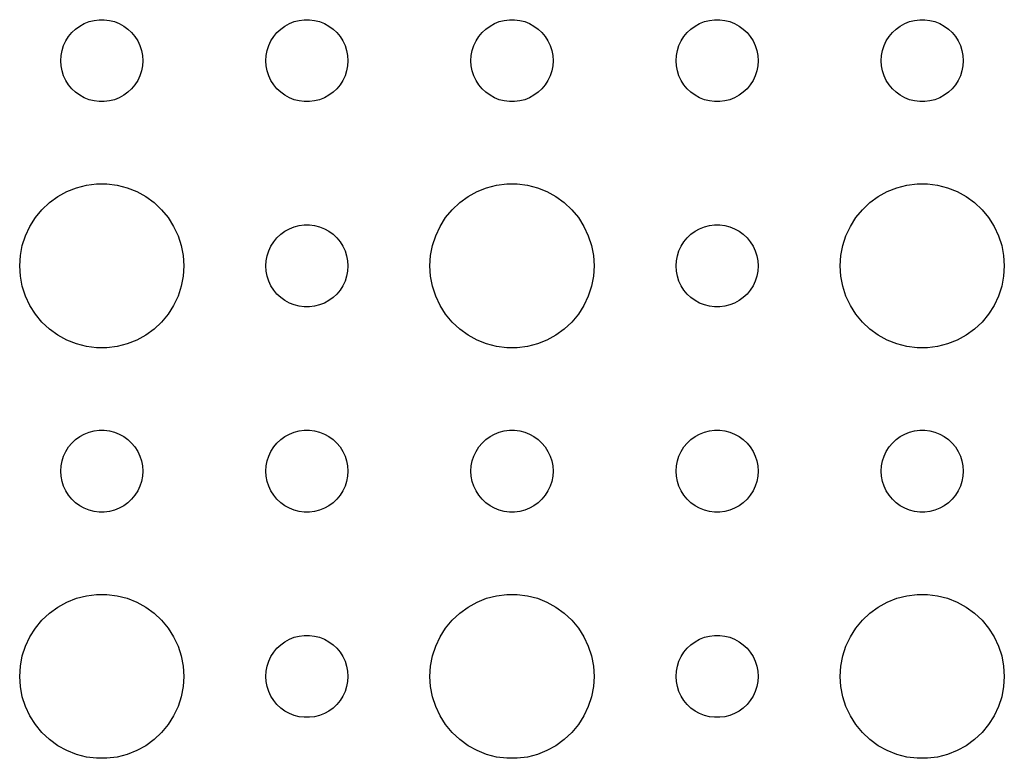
# Model space of a CAD drawing. Header units: metres. Extents: x -134 to 134, y 62 to 166.
# Drawn here: x -70.5 to -34.5, y 111.01 to 138 of the extents above; entities that cross this region are included whole.
import ezdxf

# ---------------------------------------------------------------- set-up
doc = ezdxf.new("R2010")
doc.units = ezdxf.units.M

msp = doc.modelspace()

# ---------------------------------------------------------------- linework, layer by layer
for p, q in [((-68.1387, 137.857), (-67.9635, 137.927)), ((-67.9635, 137.927), (-67.7811, 137.973)), ((-67.7811, 137.973), (-67.5942, 137.997)), ((-67.5942, 137.997), (-67.4058, 137.997)), ((-67.4058, 137.997), (-67.2189, 137.973)), ((-67.2189, 137.973), (-67.0365, 137.927)), ((-67.0365, 137.927), (-66.8613, 137.857)), ((-60.6387, 137.857), (-60.4635, 137.927)), ((-60.4635, 137.927), (-60.2811, 137.973)), ((-60.2811, 137.973), (-60.0942, 137.997)), ((-60.0942, 137.997), (-59.9058, 137.997)), ((-59.9058, 137.997), (-59.7189, 137.973)), ((-59.7189, 137.973), (-59.5365, 137.927)), ((-59.5365, 137.927), (-59.3613, 137.857)), ((-53.1387, 137.857), (-52.9635, 137.927)), ((-52.9635, 137.927), (-52.7811, 137.973)), ((-52.7811, 137.973), (-52.5942, 137.997)), ((-52.5942, 137.997), (-52.4058, 137.997)), ((-52.4058, 137.997), (-52.2189, 137.973)), ((-52.2189, 137.973), (-52.0365, 137.927)), ((-52.0365, 137.927), (-51.8613, 137.857)), ((-45.6387, 137.857), (-45.4635, 137.927)), ((-45.4635, 137.927), (-45.2811, 137.973)), ((-45.2811, 137.973), (-45.0942, 137.997)), ((-45.0942, 137.997), (-44.9058, 137.997)), ((-44.9058, 137.997), (-44.7189, 137.973)), ((-44.7189, 137.973), (-44.5365, 137.927)), ((-44.5365, 137.927), (-44.3613, 137.857)), ((-38.1387, 137.857), (-37.9635, 137.927)), ((-37.9635, 137.927), (-37.7811, 137.973)), ((-37.7811, 137.973), (-37.5942, 137.997)), ((-37.5942, 137.997), (-37.4058, 137.997)), ((-37.4058, 137.997), (-37.2189, 137.973)), ((-37.2189, 137.973), (-37.0365, 137.927)), ((-37.0365, 137.927), (-36.8613, 137.857)), ((-68.7135, 137.382), (-68.5934, 137.527)), ((-68.5934, 137.527), (-68.4561, 137.656)), ((-68.4561, 137.656), (-68.3037, 137.766)), ((-68.3037, 137.766), (-68.1387, 137.857)), ((-66.8613, 137.857), (-66.6963, 137.766)), ((-66.6963, 137.766), (-66.5439, 137.656)), ((-66.5439, 137.656), (-66.4065, 137.527)), ((-66.4065, 137.527), (-66.2865, 137.382)), ((-61.2135, 137.382), (-61.0934, 137.527)), ((-61.0934, 137.527), (-60.9561, 137.656)), ((-60.9561, 137.656), (-60.8037, 137.766)), ((-60.8037, 137.766), (-60.6387, 137.857)), ((-59.3613, 137.857), (-59.1963, 137.766)), ((-59.1963, 137.766), (-59.0439, 137.656)), ((-59.0439, 137.656), (-58.9065, 137.527)), ((-58.9065, 137.527), (-58.7865, 137.382)), ((-53.7135, 137.382), (-53.5934, 137.527)), ((-53.5934, 137.527), (-53.4561, 137.656)), ((-53.4561, 137.656), (-53.3037, 137.766)), ((-53.3037, 137.766), (-53.1387, 137.857)), ((-51.8613, 137.857), (-51.6963, 137.766)), ((-51.6963, 137.766), (-51.5439, 137.656)), ((-51.5439, 137.656), (-51.4065, 137.527)), ((-51.4065, 137.527), (-51.2865, 137.382)), ((-46.2135, 137.382), (-46.0934, 137.527)), ((-46.0934, 137.527), (-45.9561, 137.656)), ((-45.9561, 137.656), (-45.8037, 137.766)), ((-45.8037, 137.766), (-45.6387, 137.857)), ((-44.3613, 137.857), (-44.1963, 137.766)), ((-44.1963, 137.766), (-44.0439, 137.656)), ((-44.0439, 137.656), (-43.9065, 137.527)), ((-43.9065, 137.527), (-43.7865, 137.382)), ((-38.7135, 137.382), (-38.5934, 137.527)), ((-38.5934, 137.527), (-38.4561, 137.656)), ((-38.4561, 137.656), (-38.3037, 137.766)), ((-38.3037, 137.766), (-38.1387, 137.857)), ((-36.8613, 137.857), (-36.6963, 137.766)), ((-36.6963, 137.766), (-36.5439, 137.656)), ((-36.5439, 137.656), (-36.4065, 137.527)), ((-36.4065, 137.527), (-36.2865, 137.382)), ((-68.8947, 137.052), (-68.8145, 137.223)), ((-68.8145, 137.223), (-68.7135, 137.382)), ((-66.2865, 137.382), (-66.1855, 137.223)), ((-66.1855, 137.223), (-66.1053, 137.052)), ((-61.3947, 137.052), (-61.3145, 137.223)), ((-61.3145, 137.223), (-61.2135, 137.382)), ((-58.7865, 137.382), (-58.6855, 137.223)), ((-58.6855, 137.223), (-58.6053, 137.052)), ((-53.8947, 137.052), (-53.8145, 137.223)), ((-53.8145, 137.223), (-53.7135, 137.382)), ((-51.2865, 137.382), (-51.1855, 137.223)), ((-51.1855, 137.223), (-51.1053, 137.052)), ((-46.3947, 137.052), (-46.3145, 137.223)), ((-46.3145, 137.223), (-46.2135, 137.382)), ((-43.7865, 137.382), (-43.6855, 137.223)), ((-43.6855, 137.223), (-43.6053, 137.052)), ((-38.8947, 137.052), (-38.8145, 137.223)), ((-38.8145, 137.223), (-38.7135, 137.382)), ((-36.2865, 137.382), (-36.1855, 137.223)), ((-36.1855, 137.223), (-36.1053, 137.052)), ((-68.9882, 136.688), (-68.9529, 136.873)), ((-68.9529, 136.873), (-68.8947, 137.052)), ((-66.1053, 137.052), (-66.0471, 136.873)), ((-66.0471, 136.873), (-66.0118, 136.688)), ((-61.4882, 136.688), (-61.4529, 136.873)), ((-61.4529, 136.873), (-61.3947, 137.052)), ((-58.6053, 137.052), (-58.5471, 136.873)), ((-58.5471, 136.873), (-58.5118, 136.688)), ((-53.9882, 136.688), (-53.9529, 136.873)), ((-53.9529, 136.873), (-53.8947, 137.052)), ((-51.1053, 137.052), (-51.0471, 136.873)), ((-51.0471, 136.873), (-51.0118, 136.688)), ((-46.4882, 136.688), (-46.4529, 136.873)), ((-46.4529, 136.873), (-46.3947, 137.052)), ((-43.6053, 137.052), (-43.5471, 136.873)), ((-43.5471, 136.873), (-43.5118, 136.688)), ((-38.9882, 136.688), (-38.9529, 136.873)), ((-38.9529, 136.873), (-38.8947, 137.052)), ((-36.1053, 137.052), (-36.0471, 136.873)), ((-36.0471, 136.873), (-36.0118, 136.688)), ((-69, 136.5), (-68.9882, 136.688)), ((-68.9882, 136.312), (-69, 136.5)), ((-66.0118, 136.688), (-66, 136.5)), ((-66, 136.5), (-66.0118, 136.312)), ((-61.5, 136.5), (-61.4882, 136.688)), ((-61.4882, 136.312), (-61.5, 136.5)), ((-58.5118, 136.688), (-58.5, 136.5)), ((-58.5, 136.5), (-58.5118, 136.312)), ((-54, 136.5), (-53.9882, 136.688)), ((-53.9882, 136.312), (-54, 136.5)), ((-51.0118, 136.688), (-51, 136.5)), ((-51, 136.5), (-51.0118, 136.312)), ((-46.5, 136.5), (-46.4882, 136.688)), ((-46.4882, 136.312), (-46.5, 136.5)), ((-43.5118, 136.688), (-43.5, 136.5)), ((-43.5, 136.5), (-43.5118, 136.312)), ((-39, 136.5), (-38.9882, 136.688)), ((-38.9882, 136.312), (-39, 136.5)), ((-36.0118, 136.688), (-36, 136.5)), ((-36, 136.5), (-36.0118, 136.312)), ((-68.9529, 136.127), (-68.9882, 136.312)), ((-68.8947, 135.948), (-68.9529, 136.127)), ((-66.0471, 136.127), (-66.1053, 135.948)), ((-66.0118, 136.312), (-66.0471, 136.127)), ((-61.4529, 136.127), (-61.4882, 136.312)), ((-61.3947, 135.948), (-61.4529, 136.127)), ((-58.5471, 136.127), (-58.6053, 135.948)), ((-58.5118, 136.312), (-58.5471, 136.127)), ((-53.9529, 136.127), (-53.9882, 136.312)), ((-53.8947, 135.948), (-53.9529, 136.127)), ((-51.0471, 136.127), (-51.1053, 135.948)), ((-51.0118, 136.312), (-51.0471, 136.127)), ((-46.4529, 136.127), (-46.4882, 136.312)), ((-46.3947, 135.948), (-46.4529, 136.127)), ((-43.5471, 136.127), (-43.6053, 135.948)), ((-43.5118, 136.312), (-43.5471, 136.127)), ((-38.9529, 136.127), (-38.9882, 136.312)), ((-38.8947, 135.948), (-38.9529, 136.127)), ((-36.0471, 136.127), (-36.1053, 135.948)), ((-36.0118, 136.312), (-36.0471, 136.127)), ((-68.8145, 135.777), (-68.8947, 135.948)), ((-68.7135, 135.618), (-68.8145, 135.777)), ((-66.1855, 135.777), (-66.2865, 135.618)), ((-66.1053, 135.948), (-66.1855, 135.777)), ((-61.3145, 135.777), (-61.3947, 135.948)), ((-61.2135, 135.618), (-61.3145, 135.777)), ((-58.6855, 135.777), (-58.7865, 135.618)), ((-58.6053, 135.948), (-58.6855, 135.777)), ((-53.8145, 135.777), (-53.8947, 135.948)), ((-53.7135, 135.618), (-53.8145, 135.777)), ((-51.1855, 135.777), (-51.2865, 135.618)), ((-51.1053, 135.948), (-51.1855, 135.777)), ((-46.3145, 135.777), (-46.3947, 135.948)), ((-46.2135, 135.618), (-46.3145, 135.777)), ((-43.6855, 135.777), (-43.7865, 135.618)), ((-43.6053, 135.948), (-43.6855, 135.777)), ((-38.8145, 135.777), (-38.8947, 135.948)), ((-38.7135, 135.618), (-38.8145, 135.777)), ((-36.1855, 135.777), (-36.2865, 135.618)), ((-36.1053, 135.948), (-36.1855, 135.777)), ((-68.5934, 135.473), (-68.7135, 135.618)), ((-68.4561, 135.344), (-68.5934, 135.473)), ((-66.4065, 135.473), (-66.5439, 135.344)), ((-66.2865, 135.618), (-66.4065, 135.473)), ((-61.0934, 135.473), (-61.2135, 135.618)), ((-60.9561, 135.344), (-61.0934, 135.473)), ((-58.9065, 135.473), (-59.0439, 135.344)), ((-58.7865, 135.618), (-58.9065, 135.473)), ((-53.5934, 135.473), (-53.7135, 135.618)), ((-53.4561, 135.344), (-53.5934, 135.473)), ((-51.4065, 135.473), (-51.5439, 135.344)), ((-51.2865, 135.618), (-51.4065, 135.473)), ((-46.0934, 135.473), (-46.2135, 135.618)), ((-45.9561, 135.344), (-46.0934, 135.473)), ((-43.9065, 135.473), (-44.0439, 135.344)), ((-43.7865, 135.618), (-43.9065, 135.473)), ((-38.5934, 135.473), (-38.7135, 135.618)), ((-38.4561, 135.344), (-38.5934, 135.473)), ((-36.4065, 135.473), (-36.5439, 135.344)), ((-36.2865, 135.618), (-36.4065, 135.473)), ((-68.3037, 135.234), (-68.4561, 135.344)), ((-68.1387, 135.143), (-68.3037, 135.234)), ((-67.9635, 135.073), (-68.1387, 135.143)), ((-67.7811, 135.027), (-67.9635, 135.073)), ((-67.5942, 135.003), (-67.7811, 135.027)), ((-67.4058, 135.003), (-67.5942, 135.003)), ((-67.2189, 135.027), (-67.4058, 135.003)), ((-67.0365, 135.073), (-67.2189, 135.027)), ((-66.8613, 135.143), (-67.0365, 135.073)), ((-66.6963, 135.234), (-66.8613, 135.143)), ((-66.5439, 135.344), (-66.6963, 135.234)), ((-60.8037, 135.234), (-60.9561, 135.344)), ((-60.6387, 135.143), (-60.8037, 135.234)), ((-60.4635, 135.073), (-60.6387, 135.143)), ((-60.2811, 135.027), (-60.4635, 135.073)), ((-60.0942, 135.003), (-60.2811, 135.027)), ((-59.9058, 135.003), (-60.0942, 135.003)), ((-59.7189, 135.027), (-59.9058, 135.003)), ((-59.5365, 135.073), (-59.7189, 135.027)), ((-59.3613, 135.143), (-59.5365, 135.073)), ((-59.1963, 135.234), (-59.3613, 135.143)), ((-59.0439, 135.344), (-59.1963, 135.234)), ((-53.3037, 135.234), (-53.4561, 135.344)), ((-53.1387, 135.143), (-53.3037, 135.234)), ((-52.9635, 135.073), (-53.1387, 135.143)), ((-52.7811, 135.027), (-52.9635, 135.073)), ((-52.5942, 135.003), (-52.7811, 135.027)), ((-52.4058, 135.003), (-52.5942, 135.003)), ((-52.2189, 135.027), (-52.4058, 135.003)), ((-52.0365, 135.073), (-52.2189, 135.027)), ((-51.8613, 135.143), (-52.0365, 135.073)), ((-51.6963, 135.234), (-51.8613, 135.143)), ((-51.5439, 135.344), (-51.6963, 135.234)), ((-45.8037, 135.234), (-45.9561, 135.344)), ((-45.6387, 135.143), (-45.8037, 135.234)), ((-45.4635, 135.073), (-45.6387, 135.143)), ((-45.2811, 135.027), (-45.4635, 135.073)), ((-45.0942, 135.003), (-45.2811, 135.027)), ((-44.9058, 135.003), (-45.0942, 135.003)), ((-44.7189, 135.027), (-44.9058, 135.003)), ((-44.5365, 135.073), (-44.7189, 135.027)), ((-44.3613, 135.143), (-44.5365, 135.073)), ((-44.1963, 135.234), (-44.3613, 135.143)), ((-44.0439, 135.344), (-44.1963, 135.234)), ((-38.3037, 135.234), (-38.4561, 135.344)), ((-38.1387, 135.143), (-38.3037, 135.234)), ((-37.9635, 135.073), (-38.1387, 135.143)), ((-37.7811, 135.027), (-37.9635, 135.073)), ((-37.5942, 135.003), (-37.7811, 135.027)), ((-37.4058, 135.003), (-37.5942, 135.003)), ((-37.2189, 135.027), (-37.4058, 135.003)), ((-37.0365, 135.073), (-37.2189, 135.027)), ((-36.8613, 135.143), (-37.0365, 135.073)), ((-36.6963, 135.234), (-36.8613, 135.143)), ((-36.5439, 135.344), (-36.6963, 135.234)), ((-68.7773, 131.714), (-68.427, 131.853)), ((-68.427, 131.853), (-68.0621, 131.947)), ((-68.0621, 131.947), (-67.6884, 131.994)), ((-67.6884, 131.994), (-67.3116, 131.994)), ((-67.3116, 131.994), (-66.9379, 131.947)), ((-66.9379, 131.947), (-66.573, 131.853)), ((-66.573, 131.853), (-66.2227, 131.714)), ((-53.7773, 131.714), (-53.427, 131.853)), ((-53.427, 131.853), (-53.0621, 131.947)), ((-53.0621, 131.947), (-52.6884, 131.994)), ((-52.6884, 131.994), (-52.3116, 131.994)), ((-52.3116, 131.994), (-51.9379, 131.947)), ((-51.9379, 131.947), (-51.5729, 131.853)), ((-51.5729, 131.853), (-51.2227, 131.714)), ((-38.7773, 131.714), (-38.427, 131.853)), ((-38.427, 131.853), (-38.0621, 131.947)), ((-38.0621, 131.947), (-37.6884, 131.994)), ((-37.6884, 131.994), (-37.3116, 131.994)), ((-37.3116, 131.994), (-36.9379, 131.947)), ((-36.9379, 131.947), (-36.5729, 131.853)), ((-36.5729, 131.853), (-36.2227, 131.714)), ((-69.4123, 131.312), (-69.1075, 131.533)), ((-69.1075, 131.533), (-68.7773, 131.714)), ((-66.2227, 131.714), (-65.8925, 131.533)), ((-65.8925, 131.533), (-65.5877, 131.312)), ((-54.4123, 131.312), (-54.1075, 131.533)), ((-54.1075, 131.533), (-53.7773, 131.714)), ((-51.2227, 131.714), (-50.8925, 131.533)), ((-50.8925, 131.533), (-50.5877, 131.312)), ((-39.4123, 131.312), (-39.1075, 131.533)), ((-39.1075, 131.533), (-38.7773, 131.714)), ((-36.2227, 131.714), (-35.8925, 131.533)), ((-35.8925, 131.533), (-35.5877, 131.312)), ((-69.927, 130.763), (-69.6869, 131.054)), ((-69.6869, 131.054), (-69.4123, 131.312)), ((-65.5877, 131.312), (-65.3131, 131.054)), ((-65.3131, 131.054), (-65.073, 130.763)), ((-54.927, 130.763), (-54.6869, 131.054)), ((-54.6869, 131.054), (-54.4123, 131.312)), ((-50.5877, 131.312), (-50.3131, 131.054)), ((-50.3131, 131.054), (-50.0729, 130.763)), ((-39.927, 130.763), (-39.6869, 131.054)), ((-39.6869, 131.054), (-39.4123, 131.312)), ((-35.5877, 131.312), (-35.3131, 131.054)), ((-35.3131, 131.054), (-35.0729, 130.763)), ((-70.1289, 130.445), (-69.927, 130.763)), ((-65.073, 130.763), (-64.8711, 130.445)), ((-55.1289, 130.445), (-54.927, 130.763)), ((-50.0729, 130.763), (-49.8711, 130.445)), ((-40.1289, 130.445), (-39.927, 130.763)), ((-35.0729, 130.763), (-34.8711, 130.445)), ((-70.2893, 130.104), (-70.1289, 130.445)), ((-64.8711, 130.445), (-64.7107, 130.104)), ((-60.8037, 130.266), (-60.6387, 130.357)), ((-60.6387, 130.357), (-60.4635, 130.427)), ((-60.4635, 130.427), (-60.2811, 130.473)), ((-60.2811, 130.473), (-60.0942, 130.497)), ((-60.0942, 130.497), (-59.9058, 130.497)), ((-59.9058, 130.497), (-59.7189, 130.473)), ((-59.7189, 130.473), (-59.5365, 130.427)), ((-59.5365, 130.427), (-59.3613, 130.357)), ((-59.3613, 130.357), (-59.1963, 130.266)), ((-55.2893, 130.104), (-55.1289, 130.445)), ((-49.8711, 130.445), (-49.7107, 130.104)), ((-45.8037, 130.266), (-45.6387, 130.357)), ((-45.6387, 130.357), (-45.4635, 130.427)), ((-45.4635, 130.427), (-45.2811, 130.473)), ((-45.2811, 130.473), (-45.0942, 130.497)), ((-45.0942, 130.497), (-44.9058, 130.497)), ((-44.9058, 130.497), (-44.7189, 130.473)), ((-44.7189, 130.473), (-44.5365, 130.427)), ((-44.5365, 130.427), (-44.3613, 130.357)), ((-44.3613, 130.357), (-44.1963, 130.266)), ((-40.2893, 130.104), (-40.1289, 130.445)), ((-34.8711, 130.445), (-34.7107, 130.104)), ((-70.4057, 129.746), (-70.2893, 130.104)), ((-64.7107, 130.104), (-64.5943, 129.746)), ((-61.2135, 129.882), (-61.0934, 130.027)), ((-61.0934, 130.027), (-60.9561, 130.156)), ((-60.9561, 130.156), (-60.8037, 130.266)), ((-59.1963, 130.266), (-59.0439, 130.156)), ((-59.0439, 130.156), (-58.9065, 130.027)), ((-58.9065, 130.027), (-58.7865, 129.882)), ((-55.4057, 129.746), (-55.2893, 130.104)), ((-49.7107, 130.104), (-49.5942, 129.746)), ((-46.2135, 129.882), (-46.0934, 130.027)), ((-46.0934, 130.027), (-45.9561, 130.156)), ((-45.9561, 130.156), (-45.8037, 130.266)), ((-44.1963, 130.266), (-44.0439, 130.156)), ((-44.0439, 130.156), (-43.9065, 130.027)), ((-43.9065, 130.027), (-43.7865, 129.882)), ((-40.4057, 129.746), (-40.2893, 130.104)), ((-34.7107, 130.104), (-34.5942, 129.746)), ((-70.4763, 129.376), (-70.4057, 129.746)), ((-64.5943, 129.746), (-64.5237, 129.376)), ((-61.3947, 129.552), (-61.3145, 129.723)), ((-61.3145, 129.723), (-61.2135, 129.882)), ((-58.7865, 129.882), (-58.6855, 129.723)), ((-58.6855, 129.723), (-58.6053, 129.552)), ((-55.4763, 129.376), (-55.4057, 129.746)), ((-49.5942, 129.746), (-49.5237, 129.376)), ((-46.3947, 129.552), (-46.3145, 129.723)), ((-46.3145, 129.723), (-46.2135, 129.882)), ((-43.7865, 129.882), (-43.6855, 129.723)), ((-43.6855, 129.723), (-43.6053, 129.552)), ((-40.4763, 129.376), (-40.4057, 129.746)), ((-34.5942, 129.746), (-34.5237, 129.376)), ((-70.5, 129), (-70.4763, 129.376)), ((-64.5237, 129.376), (-64.5, 129)), ((-61.4882, 129.188), (-61.4529, 129.373)), ((-61.4529, 129.373), (-61.3947, 129.552)), ((-58.6053, 129.552), (-58.5471, 129.373)), ((-58.5471, 129.373), (-58.5118, 129.188)), ((-55.5, 129), (-55.4763, 129.376)), ((-49.5237, 129.376), (-49.5, 129)), ((-46.4882, 129.188), (-46.4529, 129.373)), ((-46.4529, 129.373), (-46.3947, 129.552)), ((-43.6053, 129.552), (-43.5471, 129.373)), ((-43.5471, 129.373), (-43.5118, 129.188)), ((-40.5, 129), (-40.4763, 129.376)), ((-34.5237, 129.376), (-34.5, 129)), ((-70.4763, 128.624), (-70.5, 129)), ((-64.5, 129), (-64.5237, 128.624)), ((-61.5, 129), (-61.4882, 129.188)), ((-61.4882, 128.812), (-61.5, 129)), ((-58.5118, 129.188), (-58.5, 129)), ((-58.5, 129), (-58.5118, 128.812)), ((-55.4763, 128.624), (-55.5, 129)), ((-49.5, 129), (-49.5237, 128.624)), ((-46.5, 129), (-46.4882, 129.188)), ((-46.4882, 128.812), (-46.5, 129)), ((-43.5118, 129.188), (-43.5, 129)), ((-43.5, 129), (-43.5118, 128.812)), ((-40.4763, 128.624), (-40.5, 129)), ((-34.5, 129), (-34.5237, 128.624)), ((-70.4057, 128.254), (-70.4763, 128.624)), ((-64.5237, 128.624), (-64.5943, 128.254)), ((-61.4529, 128.627), (-61.4882, 128.812)), ((-61.3947, 128.448), (-61.4529, 128.627)), ((-58.5471, 128.627), (-58.6053, 128.448)), ((-58.5118, 128.812), (-58.5471, 128.627)), ((-55.4057, 128.254), (-55.4763, 128.624)), ((-49.5237, 128.624), (-49.5942, 128.254)), ((-46.4529, 128.627), (-46.4882, 128.812)), ((-46.3947, 128.448), (-46.4529, 128.627)), ((-43.5471, 128.627), (-43.6053, 128.448)), ((-43.5118, 128.812), (-43.5471, 128.627)), ((-40.4057, 128.254), (-40.4763, 128.624)), ((-34.5237, 128.624), (-34.5942, 128.254)), ((-70.2893, 127.896), (-70.4057, 128.254)), ((-64.5943, 128.254), (-64.7107, 127.896)), ((-61.3145, 128.277), (-61.3947, 128.448)), ((-61.2135, 128.118), (-61.3145, 128.277)), ((-58.6855, 128.277), (-58.7865, 128.118)), ((-58.6053, 128.448), (-58.6855, 128.277)), ((-55.2893, 127.896), (-55.4057, 128.254)), ((-49.5942, 128.254), (-49.7107, 127.896)), ((-46.3145, 128.277), (-46.3947, 128.448)), ((-46.2135, 128.118), (-46.3145, 128.277)), ((-43.6855, 128.277), (-43.7865, 128.118)), ((-43.6053, 128.448), (-43.6855, 128.277)), ((-40.2893, 127.896), (-40.4057, 128.254)), ((-34.5942, 128.254), (-34.7107, 127.896)), ((-70.1289, 127.555), (-70.2893, 127.896)), ((-64.7107, 127.896), (-64.8711, 127.555)), ((-61.0934, 127.973), (-61.2135, 128.118)), ((-60.9561, 127.844), (-61.0934, 127.973)), ((-60.8037, 127.734), (-60.9561, 127.844)), ((-59.0439, 127.844), (-59.1963, 127.734)), ((-58.9065, 127.973), (-59.0439, 127.844)), ((-58.7865, 128.118), (-58.9065, 127.973)), ((-55.1289, 127.555), (-55.2893, 127.896)), ((-49.7107, 127.896), (-49.8711, 127.555)), ((-46.0934, 127.973), (-46.2135, 128.118)), ((-45.9561, 127.844), (-46.0934, 127.973)), ((-45.8037, 127.734), (-45.9561, 127.844)), ((-44.0439, 127.844), (-44.1963, 127.734)), ((-43.9065, 127.973), (-44.0439, 127.844)), ((-43.7865, 128.118), (-43.9065, 127.973)), ((-40.1289, 127.555), (-40.2893, 127.896)), ((-34.7107, 127.896), (-34.8711, 127.555)), ((-69.927, 127.237), (-70.1289, 127.555)), ((-64.8711, 127.555), (-65.073, 127.237)), ((-60.6387, 127.643), (-60.8037, 127.734)), ((-60.4635, 127.573), (-60.6387, 127.643)), ((-60.2811, 127.527), (-60.4635, 127.573)), ((-60.0942, 127.503), (-60.2811, 127.527)), ((-59.9058, 127.503), (-60.0942, 127.503)), ((-59.7189, 127.527), (-59.9058, 127.503)), ((-59.5365, 127.573), (-59.7189, 127.527)), ((-59.3613, 127.643), (-59.5365, 127.573)), ((-59.1963, 127.734), (-59.3613, 127.643)), ((-54.927, 127.237), (-55.1289, 127.555)), ((-49.8711, 127.555), (-50.0729, 127.237)), ((-45.6387, 127.643), (-45.8037, 127.734)), ((-45.4635, 127.573), (-45.6387, 127.643)), ((-45.2811, 127.527), (-45.4635, 127.573)), ((-45.0942, 127.503), (-45.2811, 127.527)), ((-44.9058, 127.503), (-45.0942, 127.503)), ((-44.7189, 127.527), (-44.9058, 127.503)), ((-44.5365, 127.573), (-44.7189, 127.527)), ((-44.3613, 127.643), (-44.5365, 127.573)), ((-44.1963, 127.734), (-44.3613, 127.643)), ((-39.927, 127.237), (-40.1289, 127.555)), ((-34.8711, 127.555), (-35.0729, 127.237)), ((-69.6869, 126.946), (-69.927, 127.237)), ((-65.073, 127.237), (-65.3131, 126.946)), ((-54.6869, 126.946), (-54.927, 127.237)), ((-50.0729, 127.237), (-50.3131, 126.946)), ((-39.6869, 126.946), (-39.927, 127.237)), ((-35.0729, 127.237), (-35.3131, 126.946)), ((-69.4123, 126.688), (-69.6869, 126.946)), ((-65.3131, 126.946), (-65.5877, 126.688)), ((-54.4123, 126.688), (-54.6869, 126.946)), ((-50.3131, 126.946), (-50.5877, 126.688)), ((-39.4123, 126.688), (-39.6869, 126.946)), ((-35.3131, 126.946), (-35.5877, 126.688)), ((-69.1075, 126.467), (-69.4123, 126.688)), ((-68.7773, 126.286), (-69.1075, 126.467)), ((-65.8925, 126.467), (-66.2227, 126.286)), ((-65.5877, 126.688), (-65.8925, 126.467)), ((-54.1075, 126.467), (-54.4123, 126.688)), ((-53.7773, 126.286), (-54.1075, 126.467)), ((-50.8925, 126.467), (-51.2227, 126.286)), ((-50.5877, 126.688), (-50.8925, 126.467)), ((-39.1075, 126.467), (-39.4123, 126.688)), ((-38.7773, 126.286), (-39.1075, 126.467)), ((-35.8925, 126.467), (-36.2227, 126.286)), ((-35.5877, 126.688), (-35.8925, 126.467)), ((-68.427, 126.147), (-68.7773, 126.286)), ((-68.0621, 126.053), (-68.427, 126.147)), ((-67.6884, 126.006), (-68.0621, 126.053)), ((-67.3116, 126.006), (-67.6884, 126.006)), ((-66.9379, 126.053), (-67.3116, 126.006)), ((-66.573, 126.147), (-66.9379, 126.053)), ((-66.2227, 126.286), (-66.573, 126.147)), ((-53.427, 126.147), (-53.7773, 126.286)), ((-53.0621, 126.053), (-53.427, 126.147)), ((-52.6884, 126.006), (-53.0621, 126.053)), ((-52.3116, 126.006), (-52.6884, 126.006)), ((-51.9379, 126.053), (-52.3116, 126.006)), ((-51.5729, 126.147), (-51.9379, 126.053)), ((-51.2227, 126.286), (-51.5729, 126.147)), ((-38.427, 126.147), (-38.7773, 126.286)), ((-38.0621, 126.053), (-38.427, 126.147)), ((-37.6884, 126.006), (-38.0621, 126.053)), ((-37.3116, 126.006), (-37.6884, 126.006)), ((-36.9379, 126.053), (-37.3116, 126.006)), ((-36.5729, 126.147), (-36.9379, 126.053)), ((-36.2227, 126.286), (-36.5729, 126.147)), ((-68.4561, 122.656), (-68.3037, 122.766)), ((-68.3037, 122.766), (-68.1387, 122.857)), ((-68.1387, 122.857), (-67.9635, 122.927)), ((-67.9635, 122.927), (-67.7811, 122.973)), ((-67.7811, 122.973), (-67.5942, 122.997)), ((-67.5942, 122.997), (-67.4058, 122.997)), ((-67.4058, 122.997), (-67.2189, 122.973)), ((-67.2189, 122.973), (-67.0365, 122.927)), ((-67.0365, 122.927), (-66.8613, 122.857)), ((-66.8613, 122.857), (-66.6963, 122.766)), ((-66.6963, 122.766), (-66.5439, 122.656)), ((-60.9561, 122.656), (-60.8037, 122.766)), ((-60.8037, 122.766), (-60.6387, 122.857)), ((-60.6387, 122.857), (-60.4635, 122.927)), ((-60.4635, 122.927), (-60.2811, 122.973)), ((-60.2811, 122.973), (-60.0942, 122.997)), ((-60.0942, 122.997), (-59.9058, 122.997)), ((-59.9058, 122.997), (-59.7189, 122.973)), ((-59.7189, 122.973), (-59.5365, 122.927)), ((-59.5365, 122.927), (-59.3613, 122.857)), ((-59.3613, 122.857), (-59.1963, 122.766)), ((-59.1963, 122.766), (-59.0439, 122.656)), ((-53.4561, 122.656), (-53.3037, 122.766)), ((-53.3037, 122.766), (-53.1387, 122.857)), ((-53.1387, 122.857), (-52.9635, 122.927)), ((-52.9635, 122.927), (-52.7811, 122.973)), ((-52.7811, 122.973), (-52.5942, 122.997)), ((-52.5942, 122.997), (-52.4058, 122.997)), ((-52.4058, 122.997), (-52.2189, 122.973)), ((-52.2189, 122.973), (-52.0365, 122.927)), ((-52.0365, 122.927), (-51.8613, 122.857)), ((-51.8613, 122.857), (-51.6963, 122.766)), ((-51.6963, 122.766), (-51.5439, 122.656)), ((-45.9561, 122.656), (-45.8037, 122.766)), ((-45.8037, 122.766), (-45.6387, 122.857)), ((-45.6387, 122.857), (-45.4635, 122.927)), ((-45.4635, 122.927), (-45.2811, 122.973)), ((-45.2811, 122.973), (-45.0942, 122.997)), ((-45.0942, 122.997), (-44.9058, 122.997)), ((-44.9058, 122.997), (-44.7189, 122.973)), ((-44.7189, 122.973), (-44.5365, 122.927)), ((-44.5365, 122.927), (-44.3613, 122.857)), ((-44.3613, 122.857), (-44.1963, 122.766)), ((-44.1963, 122.766), (-44.0439, 122.656)), ((-38.4561, 122.656), (-38.3037, 122.766)), ((-38.3037, 122.766), (-38.1387, 122.857)), ((-38.1387, 122.857), (-37.9635, 122.927)), ((-37.9635, 122.927), (-37.7811, 122.973)), ((-37.7811, 122.973), (-37.5942, 122.997)), ((-37.5942, 122.997), (-37.4058, 122.997)), ((-37.4058, 122.997), (-37.2189, 122.973)), ((-37.2189, 122.973), (-37.0365, 122.927)), ((-37.0365, 122.927), (-36.8613, 122.857)), ((-36.8613, 122.857), (-36.6963, 122.766)), ((-36.6963, 122.766), (-36.5439, 122.656)), ((-68.7135, 122.382), (-68.5934, 122.527)), ((-68.5934, 122.527), (-68.4561, 122.656)), ((-66.5439, 122.656), (-66.4065, 122.527)), ((-66.4065, 122.527), (-66.2865, 122.382)), ((-61.2135, 122.382), (-61.0934, 122.527)), ((-61.0934, 122.527), (-60.9561, 122.656)), ((-59.0439, 122.656), (-58.9065, 122.527)), ((-58.9065, 122.527), (-58.7865, 122.382)), ((-53.7135, 122.382), (-53.5934, 122.527)), ((-53.5934, 122.527), (-53.4561, 122.656)), ((-51.5439, 122.656), (-51.4065, 122.527)), ((-51.4065, 122.527), (-51.2865, 122.382)), ((-46.2135, 122.382), (-46.0934, 122.527)), ((-46.0934, 122.527), (-45.9561, 122.656)), ((-44.0439, 122.656), (-43.9065, 122.527)), ((-43.9065, 122.527), (-43.7865, 122.382)), ((-38.7135, 122.382), (-38.5934, 122.527)), ((-38.5934, 122.527), (-38.4561, 122.656)), ((-36.5439, 122.656), (-36.4065, 122.527)), ((-36.4065, 122.527), (-36.2865, 122.382)), ((-68.9529, 121.873), (-68.8947, 122.052)), ((-68.8947, 122.052), (-68.8145, 122.223)), ((-68.8145, 122.223), (-68.7135, 122.382)), ((-66.2865, 122.382), (-66.1855, 122.223)), ((-66.1855, 122.223), (-66.1053, 122.052)), ((-66.1053, 122.052), (-66.0471, 121.873)), ((-61.4529, 121.873), (-61.3947, 122.052)), ((-61.3947, 122.052), (-61.3145, 122.223)), ((-61.3145, 122.223), (-61.2135, 122.382)), ((-58.7865, 122.382), (-58.6855, 122.223)), ((-58.6855, 122.223), (-58.6053, 122.052)), ((-58.6053, 122.052), (-58.5471, 121.873)), ((-53.9529, 121.873), (-53.8947, 122.052)), ((-53.8947, 122.052), (-53.8145, 122.223)), ((-53.8145, 122.223), (-53.7135, 122.382)), ((-51.2865, 122.382), (-51.1855, 122.223)), ((-51.1855, 122.223), (-51.1053, 122.052)), ((-51.1053, 122.052), (-51.0471, 121.873)), ((-46.4529, 121.873), (-46.3947, 122.052)), ((-46.3947, 122.052), (-46.3145, 122.223)), ((-46.3145, 122.223), (-46.2135, 122.382)), ((-43.7865, 122.382), (-43.6855, 122.223)), ((-43.6855, 122.223), (-43.6053, 122.052)), ((-43.6053, 122.052), (-43.5471, 121.873)), ((-38.9529, 121.873), (-38.8947, 122.052)), ((-38.8947, 122.052), (-38.8145, 122.223)), ((-38.8145, 122.223), (-38.7135, 122.382)), ((-36.2865, 122.382), (-36.1855, 122.223)), ((-36.1855, 122.223), (-36.1053, 122.052)), ((-36.1053, 122.052), (-36.0471, 121.873)), ((-69, 121.5), (-68.9882, 121.688)), ((-68.9882, 121.688), (-68.9529, 121.873)), ((-66.0471, 121.873), (-66.0118, 121.688)), ((-66.0118, 121.688), (-66, 121.5)), ((-61.5, 121.5), (-61.4882, 121.688)), ((-61.4882, 121.688), (-61.4529, 121.873)), ((-58.5471, 121.873), (-58.5118, 121.688)), ((-58.5118, 121.688), (-58.5, 121.5)), ((-54, 121.5), (-53.9882, 121.688)), ((-53.9882, 121.688), (-53.9529, 121.873)), ((-51.0471, 121.873), (-51.0118, 121.688)), ((-51.0118, 121.688), (-51, 121.5)), ((-46.5, 121.5), (-46.4882, 121.688)), ((-46.4882, 121.688), (-46.4529, 121.873)), ((-43.5471, 121.873), (-43.5118, 121.688)), ((-43.5118, 121.688), (-43.5, 121.5)), ((-39, 121.5), (-38.9882, 121.688)), ((-38.9882, 121.688), (-38.9529, 121.873)), ((-36.0471, 121.873), (-36.0118, 121.688)), ((-36.0118, 121.688), (-36, 121.5)), ((-68.9882, 121.312), (-69, 121.5)), ((-66, 121.5), (-66.0118, 121.312)), ((-61.4882, 121.312), (-61.5, 121.5)), ((-58.5, 121.5), (-58.5118, 121.312)), ((-53.9882, 121.312), (-54, 121.5)), ((-51, 121.5), (-51.0118, 121.312)), ((-46.4882, 121.312), (-46.5, 121.5)), ((-43.5, 121.5), (-43.5118, 121.312)), ((-38.9882, 121.312), (-39, 121.5)), ((-36, 121.5), (-36.0118, 121.312)), ((-68.9529, 121.127), (-68.9882, 121.312)), ((-68.8947, 120.948), (-68.9529, 121.127)), ((-66.0471, 121.127), (-66.1053, 120.948)), ((-66.0118, 121.312), (-66.0471, 121.127)), ((-61.4529, 121.127), (-61.4882, 121.312)), ((-61.3947, 120.948), (-61.4529, 121.127)), ((-58.5471, 121.127), (-58.6053, 120.948)), ((-58.5118, 121.312), (-58.5471, 121.127)), ((-53.9529, 121.127), (-53.9882, 121.312)), ((-53.8947, 120.948), (-53.9529, 121.127)), ((-51.0471, 121.127), (-51.1053, 120.948)), ((-51.0118, 121.312), (-51.0471, 121.127)), ((-46.4529, 121.127), (-46.4882, 121.312)), ((-46.3947, 120.948), (-46.4529, 121.127)), ((-43.5471, 121.127), (-43.6053, 120.948)), ((-43.5118, 121.312), (-43.5471, 121.127)), ((-38.9529, 121.127), (-38.9882, 121.312)), ((-38.8947, 120.948), (-38.9529, 121.127)), ((-36.0471, 121.127), (-36.1053, 120.948)), ((-36.0118, 121.312), (-36.0471, 121.127)), ((-68.8145, 120.777), (-68.8947, 120.948)), ((-68.7135, 120.618), (-68.8145, 120.777)), ((-68.5934, 120.473), (-68.7135, 120.618)), ((-66.2865, 120.618), (-66.4065, 120.473)), ((-66.1855, 120.777), (-66.2865, 120.618)), ((-66.1053, 120.948), (-66.1855, 120.777)), ((-61.3145, 120.777), (-61.3947, 120.948)), ((-61.2135, 120.618), (-61.3145, 120.777)), ((-61.0934, 120.473), (-61.2135, 120.618)), ((-58.7865, 120.618), (-58.9065, 120.473)), ((-58.6855, 120.777), (-58.7865, 120.618)), ((-58.6053, 120.948), (-58.6855, 120.777)), ((-53.8145, 120.777), (-53.8947, 120.948)), ((-53.7135, 120.618), (-53.8145, 120.777)), ((-53.5934, 120.473), (-53.7135, 120.618)), ((-51.2865, 120.618), (-51.4065, 120.473)), ((-51.1855, 120.777), (-51.2865, 120.618)), ((-51.1053, 120.948), (-51.1855, 120.777)), ((-46.3145, 120.777), (-46.3947, 120.948)), ((-46.2135, 120.618), (-46.3145, 120.777)), ((-46.0934, 120.473), (-46.2135, 120.618)), ((-43.7865, 120.618), (-43.9065, 120.473)), ((-43.6855, 120.777), (-43.7865, 120.618)), ((-43.6053, 120.948), (-43.6855, 120.777)), ((-38.8145, 120.777), (-38.8947, 120.948)), ((-38.7135, 120.618), (-38.8145, 120.777)), ((-38.5934, 120.473), (-38.7135, 120.618)), ((-36.2865, 120.618), (-36.4065, 120.473)), ((-36.1855, 120.777), (-36.2865, 120.618)), ((-36.1053, 120.948), (-36.1855, 120.777)), ((-68.4561, 120.344), (-68.5934, 120.473)), ((-68.3037, 120.234), (-68.4561, 120.344)), ((-66.5439, 120.344), (-66.6963, 120.234)), ((-66.4065, 120.473), (-66.5439, 120.344)), ((-60.9561, 120.344), (-61.0934, 120.473)), ((-60.8037, 120.234), (-60.9561, 120.344)), ((-59.0439, 120.344), (-59.1963, 120.234)), ((-58.9065, 120.473), (-59.0439, 120.344)), ((-53.4561, 120.344), (-53.5934, 120.473)), ((-53.3037, 120.234), (-53.4561, 120.344)), ((-51.5439, 120.344), (-51.6963, 120.234)), ((-51.4065, 120.473), (-51.5439, 120.344)), ((-45.9561, 120.344), (-46.0934, 120.473)), ((-45.8037, 120.234), (-45.9561, 120.344)), ((-44.0439, 120.344), (-44.1963, 120.234)), ((-43.9065, 120.473), (-44.0439, 120.344)), ((-38.4561, 120.344), (-38.5934, 120.473)), ((-38.3037, 120.234), (-38.4561, 120.344)), ((-36.5439, 120.344), (-36.6963, 120.234)), ((-36.4065, 120.473), (-36.5439, 120.344)), ((-68.1387, 120.143), (-68.3037, 120.234)), ((-67.9635, 120.073), (-68.1387, 120.143)), ((-67.7811, 120.027), (-67.9635, 120.073)), ((-67.5942, 120.003), (-67.7811, 120.027)), ((-67.4058, 120.003), (-67.5942, 120.003)), ((-67.2189, 120.027), (-67.4058, 120.003)), ((-67.0365, 120.073), (-67.2189, 120.027)), ((-66.8613, 120.143), (-67.0365, 120.073)), ((-66.6963, 120.234), (-66.8613, 120.143)), ((-60.6387, 120.143), (-60.8037, 120.234)), ((-60.4635, 120.073), (-60.6387, 120.143)), ((-60.2811, 120.027), (-60.4635, 120.073)), ((-60.0942, 120.003), (-60.2811, 120.027)), ((-59.9058, 120.003), (-60.0942, 120.003)), ((-59.7189, 120.027), (-59.9058, 120.003)), ((-59.5365, 120.073), (-59.7189, 120.027)), ((-59.3613, 120.143), (-59.5365, 120.073)), ((-59.1963, 120.234), (-59.3613, 120.143)), ((-53.1387, 120.143), (-53.3037, 120.234)), ((-52.9635, 120.073), (-53.1387, 120.143)), ((-52.7811, 120.027), (-52.9635, 120.073)), ((-52.5942, 120.003), (-52.7811, 120.027)), ((-52.4058, 120.003), (-52.5942, 120.003)), ((-52.2189, 120.027), (-52.4058, 120.003)), ((-52.0365, 120.073), (-52.2189, 120.027)), ((-51.8613, 120.143), (-52.0365, 120.073)), ((-51.6963, 120.234), (-51.8613, 120.143)), ((-45.6387, 120.143), (-45.8037, 120.234)), ((-45.4635, 120.073), (-45.6387, 120.143)), ((-45.2811, 120.027), (-45.4635, 120.073)), ((-45.0942, 120.003), (-45.2811, 120.027)), ((-44.9058, 120.003), (-45.0942, 120.003)), ((-44.7189, 120.027), (-44.9058, 120.003)), ((-44.5365, 120.073), (-44.7189, 120.027)), ((-44.3613, 120.143), (-44.5365, 120.073)), ((-44.1963, 120.234), (-44.3613, 120.143)), ((-38.1387, 120.143), (-38.3037, 120.234)), ((-37.9635, 120.073), (-38.1387, 120.143)), ((-37.7811, 120.027), (-37.9635, 120.073)), ((-37.5942, 120.003), (-37.7811, 120.027)), ((-37.4058, 120.003), (-37.5942, 120.003)), ((-37.2189, 120.027), (-37.4058, 120.003)), ((-37.0365, 120.073), (-37.2189, 120.027)), ((-36.8613, 120.143), (-37.0365, 120.073)), ((-36.6963, 120.234), (-36.8613, 120.143)), ((-69.1075, 116.533), (-68.7773, 116.714)), ((-68.7773, 116.714), (-68.427, 116.853)), ((-68.427, 116.853), (-68.0621, 116.947)), ((-68.0621, 116.947), (-67.6884, 116.994)), ((-67.6884, 116.994), (-67.3116, 116.994)), ((-67.3116, 116.994), (-66.9379, 116.947)), ((-66.9379, 116.947), (-66.573, 116.853)), ((-66.573, 116.853), (-66.2227, 116.714)), ((-66.2227, 116.714), (-65.8925, 116.533)), ((-54.1075, 116.533), (-53.7773, 116.714)), ((-53.7773, 116.714), (-53.427, 116.853)), ((-53.427, 116.853), (-53.0621, 116.947)), ((-53.0621, 116.947), (-52.6884, 116.994)), ((-52.6884, 116.994), (-52.3116, 116.994)), ((-52.3116, 116.994), (-51.9379, 116.947)), ((-51.9379, 116.947), (-51.5729, 116.853)), ((-51.5729, 116.853), (-51.2227, 116.714)), ((-51.2227, 116.714), (-50.8925, 116.533)), ((-39.1075, 116.533), (-38.7773, 116.714)), ((-38.7773, 116.714), (-38.427, 116.853)), ((-38.427, 116.853), (-38.0621, 116.947)), ((-38.0621, 116.947), (-37.6884, 116.994)), ((-37.6884, 116.994), (-37.3116, 116.994)), ((-37.3116, 116.994), (-36.9379, 116.947)), ((-36.9379, 116.947), (-36.5729, 116.853)), ((-36.5729, 116.853), (-36.2227, 116.714)), ((-36.2227, 116.714), (-35.8925, 116.533)), ((-69.6869, 116.054), (-69.4123, 116.312)), ((-69.4123, 116.312), (-69.1075, 116.533)), ((-65.8925, 116.533), (-65.5877, 116.312)), ((-65.5877, 116.312), (-65.3131, 116.054)), ((-54.6869, 116.054), (-54.4123, 116.312)), ((-54.4123, 116.312), (-54.1075, 116.533)), ((-50.8925, 116.533), (-50.5877, 116.312)), ((-50.5877, 116.312), (-50.3131, 116.054)), ((-39.6869, 116.054), (-39.4123, 116.312)), ((-39.4123, 116.312), (-39.1075, 116.533)), ((-35.8925, 116.533), (-35.5877, 116.312)), ((-35.5877, 116.312), (-35.3131, 116.054)), ((-69.927, 115.763), (-69.6869, 116.054)), ((-65.3131, 116.054), (-65.073, 115.763)), ((-54.927, 115.763), (-54.6869, 116.054)), ((-50.3131, 116.054), (-50.0729, 115.763)), ((-39.927, 115.763), (-39.6869, 116.054)), ((-35.3131, 116.054), (-35.0729, 115.763)), ((-70.1289, 115.445), (-69.927, 115.763)), ((-65.073, 115.763), (-64.8711, 115.445)), ((-55.1289, 115.445), (-54.927, 115.763)), ((-50.0729, 115.763), (-49.8711, 115.445)), ((-40.1289, 115.445), (-39.927, 115.763)), ((-35.0729, 115.763), (-34.8711, 115.445)), ((-70.2893, 115.104), (-70.1289, 115.445)), ((-64.8711, 115.445), (-64.7107, 115.104)), ((-60.9561, 115.156), (-60.8037, 115.266)), ((-60.8037, 115.266), (-60.6387, 115.357)), ((-60.6387, 115.357), (-60.4635, 115.427)), ((-60.4635, 115.427), (-60.2811, 115.473)), ((-60.2811, 115.473), (-60.0942, 115.497)), ((-60.0942, 115.497), (-59.9058, 115.497)), ((-59.9058, 115.497), (-59.7189, 115.473)), ((-59.7189, 115.473), (-59.5365, 115.427)), ((-59.5365, 115.427), (-59.3613, 115.357)), ((-59.3613, 115.357), (-59.1963, 115.266)), ((-59.1963, 115.266), (-59.0439, 115.156)), ((-55.2893, 115.104), (-55.1289, 115.445)), ((-49.8711, 115.445), (-49.7107, 115.104)), ((-45.9561, 115.156), (-45.8037, 115.266)), ((-45.8037, 115.266), (-45.6387, 115.357)), ((-45.6387, 115.357), (-45.4635, 115.427)), ((-45.4635, 115.427), (-45.2811, 115.473)), ((-45.2811, 115.473), (-45.0942, 115.497)), ((-45.0942, 115.497), (-44.9058, 115.497)), ((-44.9058, 115.497), (-44.7189, 115.473)), ((-44.7189, 115.473), (-44.5365, 115.427)), ((-44.5365, 115.427), (-44.3613, 115.357)), ((-44.3613, 115.357), (-44.1963, 115.266)), ((-44.1963, 115.266), (-44.0439, 115.156)), ((-40.2893, 115.104), (-40.1289, 115.445)), ((-34.8711, 115.445), (-34.7107, 115.104)), ((-70.4057, 114.746), (-70.2893, 115.104)), ((-64.7107, 115.104), (-64.5943, 114.746)), ((-61.3145, 114.723), (-61.2135, 114.882)), ((-61.2135, 114.882), (-61.0934, 115.027)), ((-61.0934, 115.027), (-60.9561, 115.156)), ((-59.0439, 115.156), (-58.9065, 115.027)), ((-58.9065, 115.027), (-58.7865, 114.882)), ((-58.7865, 114.882), (-58.6855, 114.723)), ((-55.4057, 114.746), (-55.2893, 115.104)), ((-49.7107, 115.104), (-49.5942, 114.746)), ((-46.3145, 114.723), (-46.2135, 114.882)), ((-46.2135, 114.882), (-46.0934, 115.027)), ((-46.0934, 115.027), (-45.9561, 115.156)), ((-44.0439, 115.156), (-43.9065, 115.027)), ((-43.9065, 115.027), (-43.7865, 114.882)), ((-43.7865, 114.882), (-43.6855, 114.723)), ((-40.4057, 114.746), (-40.2893, 115.104)), ((-34.7107, 115.104), (-34.5942, 114.746)), ((-70.4763, 114.376), (-70.4057, 114.746)), ((-64.5943, 114.746), (-64.5237, 114.376)), ((-61.4529, 114.373), (-61.3947, 114.552)), ((-61.3947, 114.552), (-61.3145, 114.723)), ((-58.6855, 114.723), (-58.6053, 114.552)), ((-58.6053, 114.552), (-58.5471, 114.373)), ((-55.4763, 114.376), (-55.4057, 114.746)), ((-49.5942, 114.746), (-49.5237, 114.376)), ((-46.4529, 114.373), (-46.3947, 114.552)), ((-46.3947, 114.552), (-46.3145, 114.723)), ((-43.6855, 114.723), (-43.6053, 114.552)), ((-43.6053, 114.552), (-43.5471, 114.373)), ((-40.4763, 114.376), (-40.4057, 114.746)), ((-34.5942, 114.746), (-34.5237, 114.376)), ((-70.5, 114), (-70.4763, 114.376)), ((-64.5237, 114.376), (-64.5, 114)), ((-61.5, 114), (-61.4882, 114.188)), ((-61.4882, 114.188), (-61.4529, 114.373)), ((-58.5471, 114.373), (-58.5118, 114.188)), ((-58.5118, 114.188), (-58.5, 114)), ((-55.5, 114), (-55.4763, 114.376)), ((-49.5237, 114.376), (-49.5, 114)), ((-46.5, 114), (-46.4882, 114.188)), ((-46.4882, 114.188), (-46.4529, 114.373)), ((-43.5471, 114.373), (-43.5118, 114.188)), ((-43.5118, 114.188), (-43.5, 114)), ((-40.5, 114), (-40.4763, 114.376)), ((-34.5237, 114.376), (-34.5, 114)), ((-70.4763, 113.624), (-70.5, 114)), ((-64.5, 114), (-64.5237, 113.624)), ((-61.4882, 113.812), (-61.5, 114)), ((-61.4529, 113.627), (-61.4882, 113.812)), ((-58.5118, 113.812), (-58.5471, 113.627)), ((-58.5, 114), (-58.5118, 113.812)), ((-55.4763, 113.624), (-55.5, 114)), ((-49.5, 114), (-49.5237, 113.624)), ((-46.4882, 113.812), (-46.5, 114)), ((-46.4529, 113.627), (-46.4882, 113.812)), ((-43.5118, 113.812), (-43.5471, 113.627)), ((-43.5, 114), (-43.5118, 113.812)), ((-40.4763, 113.624), (-40.5, 114)), ((-34.5, 114), (-34.5237, 113.624)), ((-70.4057, 113.254), (-70.4763, 113.624)), ((-64.5237, 113.624), (-64.5943, 113.254)), ((-61.3947, 113.448), (-61.4529, 113.627)), ((-61.3145, 113.277), (-61.3947, 113.448)), ((-58.6053, 113.448), (-58.6855, 113.277)), ((-58.5471, 113.627), (-58.6053, 113.448)), ((-55.4057, 113.254), (-55.4763, 113.624)), ((-49.5237, 113.624), (-49.5942, 113.254)), ((-46.3947, 113.448), (-46.4529, 113.627)), ((-46.3145, 113.277), (-46.3947, 113.448)), ((-43.6053, 113.448), (-43.6855, 113.277)), ((-43.5471, 113.627), (-43.6053, 113.448)), ((-40.4057, 113.254), (-40.4763, 113.624)), ((-34.5237, 113.624), (-34.5942, 113.254)), ((-70.2893, 112.896), (-70.4057, 113.254)), ((-64.5943, 113.254), (-64.7107, 112.896)), ((-61.2135, 113.118), (-61.3145, 113.277)), ((-61.0934, 112.973), (-61.2135, 113.118)), ((-58.7865, 113.118), (-58.9065, 112.973)), ((-58.6855, 113.277), (-58.7865, 113.118)), ((-55.2893, 112.896), (-55.4057, 113.254)), ((-49.5942, 113.254), (-49.7107, 112.896)), ((-46.2135, 113.118), (-46.3145, 113.277)), ((-46.0934, 112.973), (-46.2135, 113.118)), ((-43.7865, 113.118), (-43.9065, 112.973)), ((-43.6855, 113.277), (-43.7865, 113.118)), ((-40.2893, 112.896), (-40.4057, 113.254)), ((-34.5942, 113.254), (-34.7107, 112.896)), ((-70.1289, 112.555), (-70.2893, 112.896)), ((-64.7107, 112.896), (-64.8711, 112.555)), ((-60.9561, 112.844), (-61.0934, 112.973)), ((-60.8037, 112.734), (-60.9561, 112.844)), ((-60.6387, 112.643), (-60.8037, 112.734)), ((-59.1963, 112.734), (-59.3613, 112.643)), ((-59.0439, 112.844), (-59.1963, 112.734)), ((-58.9065, 112.973), (-59.0439, 112.844)), ((-55.1289, 112.555), (-55.2893, 112.896)), ((-49.7107, 112.896), (-49.8711, 112.555)), ((-45.9561, 112.844), (-46.0934, 112.973)), ((-45.8037, 112.734), (-45.9561, 112.844)), ((-45.6387, 112.643), (-45.8037, 112.734)), ((-44.1963, 112.734), (-44.3613, 112.643)), ((-44.0439, 112.844), (-44.1963, 112.734)), ((-43.9065, 112.973), (-44.0439, 112.844)), ((-40.1289, 112.555), (-40.2893, 112.896)), ((-34.7107, 112.896), (-34.8711, 112.555)), ((-69.927, 112.237), (-70.1289, 112.555)), ((-64.8711, 112.555), (-65.073, 112.237)), ((-60.4635, 112.573), (-60.6387, 112.643)), ((-60.2811, 112.527), (-60.4635, 112.573)), ((-60.0942, 112.503), (-60.2811, 112.527)), ((-59.9058, 112.503), (-60.0942, 112.503)), ((-59.7189, 112.527), (-59.9058, 112.503)), ((-59.5365, 112.573), (-59.7189, 112.527)), ((-59.3613, 112.643), (-59.5365, 112.573)), ((-54.927, 112.237), (-55.1289, 112.555)), ((-49.8711, 112.555), (-50.0729, 112.237)), ((-45.4635, 112.573), (-45.6387, 112.643)), ((-45.2811, 112.527), (-45.4635, 112.573)), ((-45.0942, 112.503), (-45.2811, 112.527)), ((-44.9058, 112.503), (-45.0942, 112.503)), ((-44.7189, 112.527), (-44.9058, 112.503)), ((-44.5365, 112.573), (-44.7189, 112.527)), ((-44.3613, 112.643), (-44.5365, 112.573)), ((-39.927, 112.237), (-40.1289, 112.555)), ((-34.8711, 112.555), (-35.0729, 112.237)), ((-69.6869, 111.946), (-69.927, 112.237)), ((-65.073, 112.237), (-65.3131, 111.946)), ((-54.6869, 111.946), (-54.927, 112.237)), ((-50.0729, 112.237), (-50.3131, 111.946)), ((-39.6869, 111.946), (-39.927, 112.237)), ((-35.0729, 112.237), (-35.3131, 111.946)), ((-69.4123, 111.688), (-69.6869, 111.946)), ((-69.1075, 111.467), (-69.4123, 111.688)), ((-65.5877, 111.688), (-65.8925, 111.467)), ((-65.3131, 111.946), (-65.5877, 111.688)), ((-54.4123, 111.688), (-54.6869, 111.946)), ((-54.1075, 111.467), (-54.4123, 111.688)), ((-50.5877, 111.688), (-50.8925, 111.467)), ((-50.3131, 111.946), (-50.5877, 111.688)), ((-39.4123, 111.688), (-39.6869, 111.946)), ((-39.1075, 111.467), (-39.4123, 111.688)), ((-35.5877, 111.688), (-35.8925, 111.467)), ((-35.3131, 111.946), (-35.5877, 111.688)), ((-68.7773, 111.286), (-69.1075, 111.467)), ((-68.427, 111.147), (-68.7773, 111.286)), ((-66.2227, 111.286), (-66.573, 111.147)), ((-65.8925, 111.467), (-66.2227, 111.286)), ((-53.7773, 111.286), (-54.1075, 111.467)), ((-53.427, 111.147), (-53.7773, 111.286)), ((-51.2227, 111.286), (-51.5729, 111.147)), ((-50.8925, 111.467), (-51.2227, 111.286)), ((-38.7773, 111.286), (-39.1075, 111.467)), ((-38.427, 111.147), (-38.7773, 111.286)), ((-36.2227, 111.286), (-36.5729, 111.147)), ((-35.8925, 111.467), (-36.2227, 111.286)), ((-68.0621, 111.053), (-68.427, 111.147)), ((-67.6884, 111.006), (-68.0621, 111.053)), ((-67.3116, 111.006), (-67.6884, 111.006)), ((-66.9379, 111.053), (-67.3116, 111.006)), ((-66.573, 111.147), (-66.9379, 111.053)), ((-53.0621, 111.053), (-53.427, 111.147)), ((-52.6884, 111.006), (-53.0621, 111.053)), ((-52.3116, 111.006), (-52.6884, 111.006)), ((-51.9379, 111.053), (-52.3116, 111.006)), ((-51.5729, 111.147), (-51.9379, 111.053)), ((-38.0621, 111.053), (-38.427, 111.147)), ((-37.6884, 111.006), (-38.0621, 111.053)), ((-37.3116, 111.006), (-37.6884, 111.006)), ((-36.9379, 111.053), (-37.3116, 111.006)), ((-36.5729, 111.147), (-36.9379, 111.053))]:
    msp.add_line(p, q)

doc.saveas('drawing.dxf')
